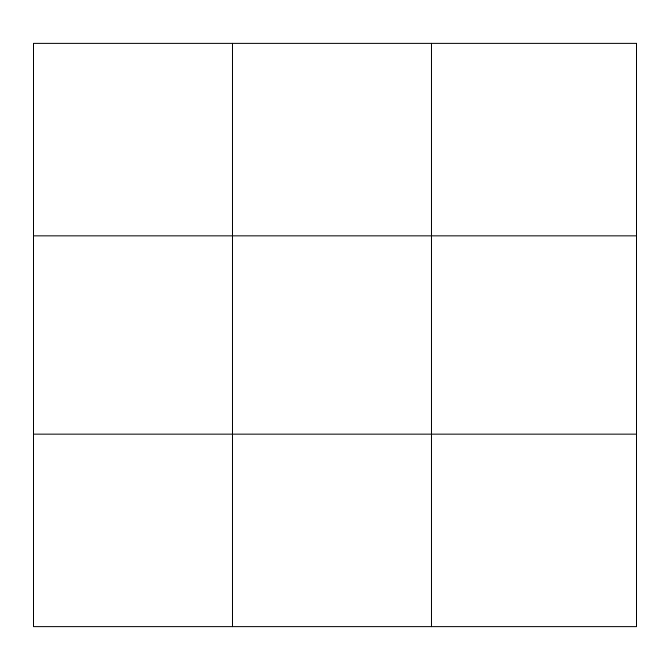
<?xml version="1.0" encoding="UTF-8"?>
<svg xmlns="http://www.w3.org/2000/svg" width="670" height="670" viewBox="0 0 670 670"><rect width="100%" height="100%" fill="white"/><g stroke="black" fill="none" stroke-linecap="round" stroke-linejoin="round"><path stroke-width="1" d="M232.49 43.374L232.49 626.626M431.48 43.374L431.48 626.626M33.5 235.848L636.5 235.848M33.5 434.152L636.5 434.152M636.5 43.374L636.5 626.626L33.5 626.626L33.5 43.374L636.5 43.374"/></g></svg>
